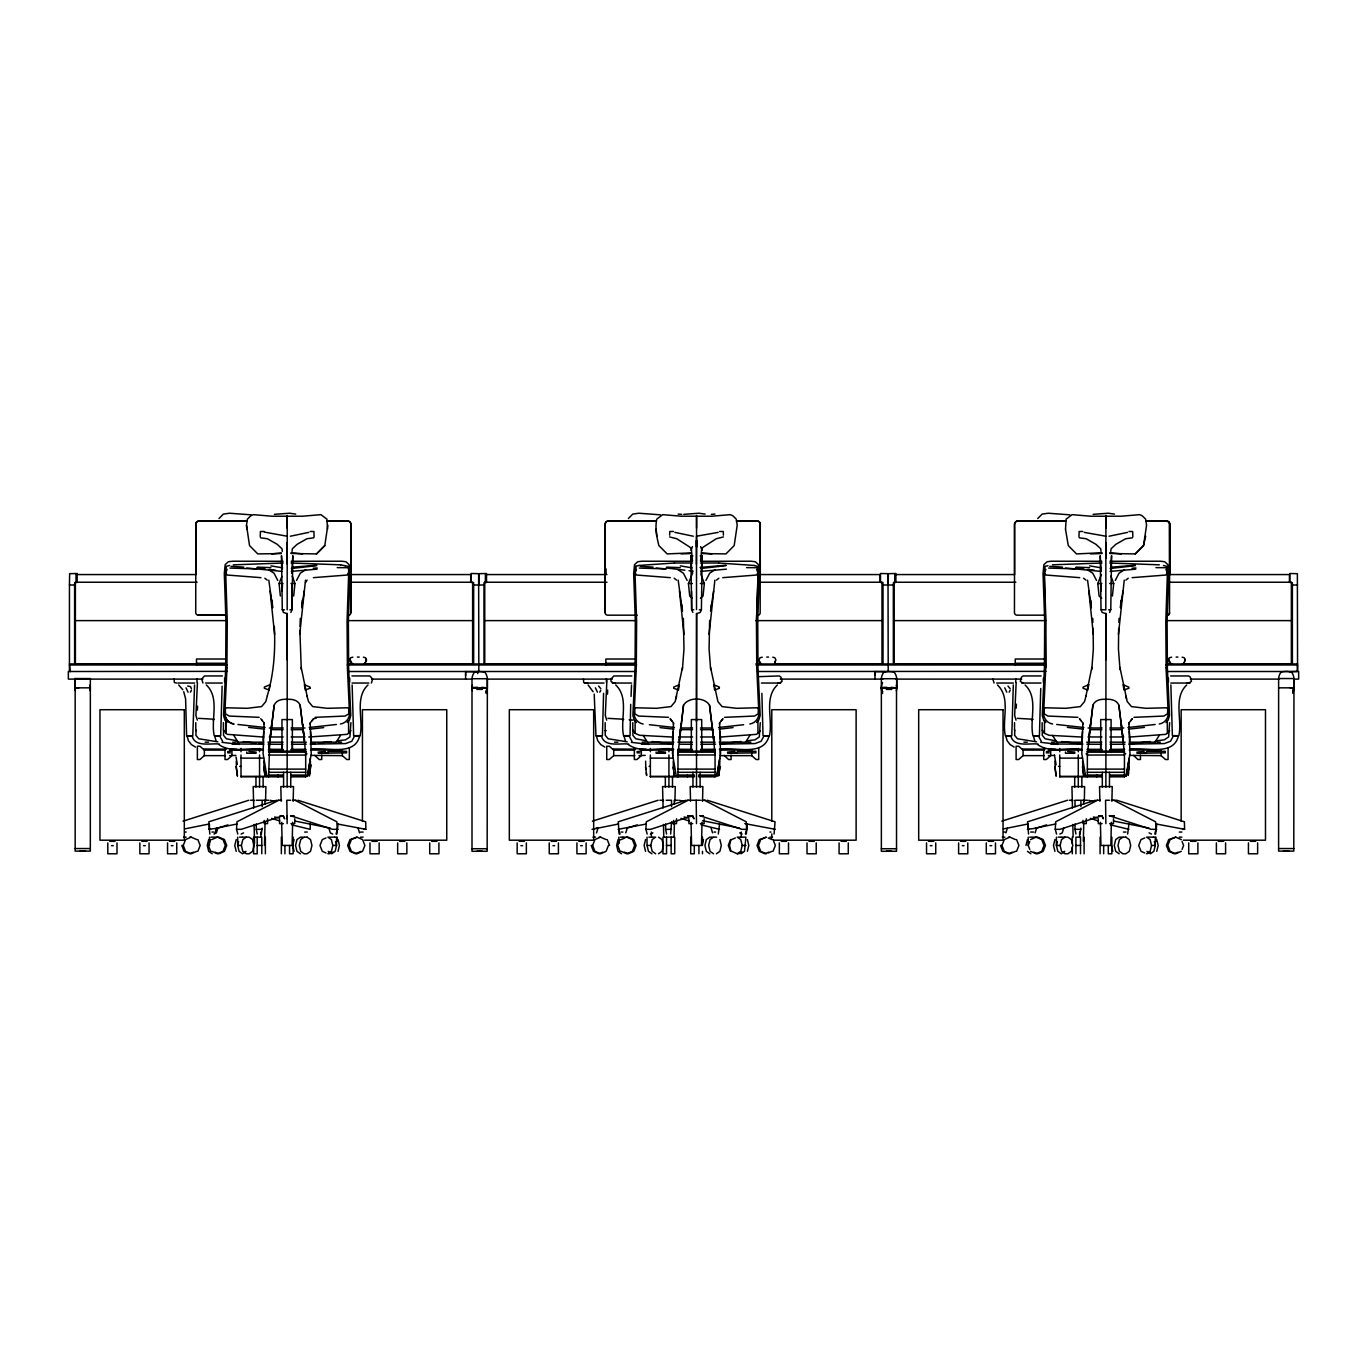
<?xml version="1.0" encoding="UTF-8"?>
<svg xmlns="http://www.w3.org/2000/svg" width="1367" height="1367" viewBox="0 0 1367 1367"><rect width="100%" height="100%" fill="white"/><g stroke="black" fill="none" stroke-linecap="round" stroke-linejoin="round"><path stroke-width="1.5" d="M75.356 690.625A17.207 17.207 0 0 1 74.98 687.823L74.98 678.545L90.342 678.545L90.325 851.111L75.168 851.111L75.168 687.84M209.441 829.325L209.441 824.062M287.087 659.817L287.104 613.493M287.173 609.836L287.207 542.511M287.19 516.213L287.275 564.281M318.272 751.987L318.272 753.268L327.567 753.251L327.567 751.987M465.617 675.418L465.617 673.435M471.991 678.733L487.353 678.733L487.165 851.282L472.008 851.282L471.991 678.733A17.207 13.807 0 0 1 474.434 672.256A17.207 13.807 0 0 1 484.892 672.256A17.207 13.807 0 0 1 487.353 678.733L487.353 687.994A17.207 17.207 0 0 1 486.156 693.513M619.183 834.058L618.209 821.806L685.961 800.259M696.521 609.597L696.504 540.221L696.418 564.281M696.555 528.14L696.555 516.213L696.572 547.21L696.487 536.223L718.188 532.378M727.637 751.987L727.637 753.268L736.933 753.251L736.933 751.987M734.66 751.884L734.66 753.166L755.951 752.841L755.9 751.286L737.838 751.423M874.983 675.418L874.983 673.435M891.626 687.994L896.513 688.011L896.53 851.282L881.373 851.282L881.356 678.733A17.207 13.807 0 0 1 883.8 672.256A17.207 13.807 0 0 1 894.257 672.256A17.207 13.807 0 0 1 896.718 678.733L896.718 687.994A17.207 17.207 0 0 1 896.342 690.796M1028.172 829.325L1028.172 824.062M1105.818 659.817L1105.835 613.493M1105.92 516.213L1105.8 609.853L1101.016 609.631L1100.23 555.685L1101.136 571.355M1137.002 751.987L1137.002 753.268L1146.298 753.251L1146.298 751.987M1278.606 848.548L1278.623 678.545A17.207 13.807 0 0 1 1281.067 672.086A17.207 13.807 0 0 1 1291.525 672.086A17.207 13.807 0 0 1 1293.968 678.545L1293.78 851.111L1278.623 851.111L1278.623 848.548L1293.797 848.548M348.192 615.406A2.614 2.614 0 0 0 350.823 612.809L350.926 524.005A2.751 2.751 0 0 0 348.175 521.254L327.089 521.203M350.823 612.809L350.96 523.937M637.261 615.167L607.683 615.184A2.614 2.597 0 0 1 605.085 612.57L605.222 524.62A3.896 3.896 0 0 1 607.837 520.947L656.365 520.964M605.12 612.501L605.256 524.535M1145.819 521.203L1166.94 521.169A2.751 2.751 0 0 1 1169.691 523.937L1169.52 612.894A2.614 2.614 0 0 1 1166.905 615.492M696.521 613.68L700.229 612.45L701.408 609.631L702.177 555.685L700.194 555.959M1109.594 612.45L1110.773 609.631L1111.559 555.685L1110.653 571.355M226.922 667.762L227.264 621.387L225.64 570.432L226.478 566.28L229.605 565.46M1052.59 724.014A10.799 10.799 84.9 0 1 1043.602 714.087L1045.738 667.762L1044.371 570.432L1045.225 566.28L1048.011 565.733M1045.738 667.762L1045.994 621.387L1044.285 575.063M1168.443 682.253L1168.443 678.203M1292.772 693.342A17.207 17.207 0 0 0 1293.968 687.823L1293.968 678.545L1278.623 678.545M281.91 750.039L281.978 743.819M691.275 750.039L691.343 743.819M1100.64 750.039L1100.708 743.819M69.444 585.008L69.632 573.679L77.15 573.508L77.15 582.462L74.707 582.598L74.604 585.008L74.621 663.952L69.444 663.952L69.444 585.008L74.604 585.008M473.665 585.008L478.809 585.008L478.997 573.679L486.515 573.508L486.515 582.462L484.072 582.615L483.969 585.008L483.986 663.952L473.648 663.952L473.648 585.008L473.563 582.615L471.119 582.462L471.119 573.508L478.638 573.679L478.809 663.952M883.031 585.008L888.191 585.008L888.362 573.679L895.881 573.508L895.881 582.462L893.437 582.598L893.334 585.008L893.352 663.952L883.014 663.952L883.014 585.008L882.928 582.598L880.485 582.462L880.485 573.508L888.003 573.679L888.191 663.952M220.685 735.668L222.12 686.166M630.7 704.347L630.05 735.668L623.574 735.668C620.003 719.538 629.401 697.871 615.714 684.987M1011.802 735.668L1013.306 684.987M1039.416 735.668L1040.748 688.524M310.326 766.374L310.446 761.129M719.691 766.374L719.811 761.129M1129.057 766.374L1129.176 761.129M1297.556 663.952L1292.379 663.952L1292.379 585.008L1292.293 582.615L1289.85 582.462L1289.85 573.508L1297.368 573.679L1297.556 663.952L1297.386 671.453L1289.833 671.675M264.497 845.455L265.061 822.336M265.557 801.301L265.916 786.589L253.203 786.589L253.544 801.301M292.658 822.336L292.111 845.455L282.217 845.455L281.67 822.336M293.17 801.301L293.512 786.589L280.816 786.589L281.158 801.301M674.068 837.048L674.427 822.336M674.922 801.301L675.281 786.589L662.568 786.589L662.91 801.301M702.023 822.336L701.476 845.455L691.582 845.455L691.036 822.336M702.535 801.301L702.877 786.589L690.181 786.589L690.523 801.301M1083.33 841.252L1083.792 822.336M1084.287 801.301L1084.646 786.589L1071.933 786.589L1072.292 801.301M1111.388 822.336L1110.841 845.455L1100.948 845.455L1100.401 822.336M1111.901 801.301L1112.242 786.589L1099.546 786.589L1099.888 801.301M260.243 536.941L260.396 531.524L264.053 531.455M669.659 535.146L669.762 531.524L673.418 531.455M1078.973 536.941L1079.127 531.524L1082.784 531.455M302.21 600.216L301.714 607.529M769.484 735.668C773.056 719.538 763.657 697.871 777.345 684.987M1120.94 600.216L1120.444 607.529M282.217 591.33L282.439 584.136M1100.948 591.33L1101.17 584.136M263.78 737.086L227.332 734.352L225.726 733.31L225.76 720.529M673.145 737.086L639.688 735.309L635.091 733.31L633.041 730.183L632.87 735.292L635.74 738.761L646.403 740.829M754.088 565.46L757.284 566.28L758.138 570.432L756.429 621.387L756.771 667.762L758.89 714.087A10.799 10.799 -84.9 0 1 749.834 724.014M756.515 621.387L758.138 575.063M1082.51 737.086L1049.053 735.309L1044.456 733.31L1042.406 730.183L1042.235 735.292L1045.106 738.761L1055.768 740.829M261.798 719.965L264.139 722.989L263.079 754.106M671.778 720.768L670.103 718.717L673.504 722.989L672.444 754.106M1081.143 720.768L1079.469 718.717L1082.869 722.989L1081.81 754.106M301.287 669.574L299.869 630.392M300.022 626.376L300.33 618.362M710.652 669.574L709.08 649.035L709.627 620.362M1120.017 669.574L1118.445 649.035L1118.667 628.376M1118.907 622.378L1119.06 618.362M194.575 684.987L192.764 736.095L186.596 735.668L185.604 698.845L183.725 691.719M603.565 693.342L602.437 735.668L596.234 736.095M631.041 696.435L631.537 684.987M197.429 682.714L195.925 715.454L197.309 720.119M197.378 710.122L197.549 706.158M227.007 667.762L224.803 714.087A10.799 10.799 84.9 0 0 233.774 724.014M606.88 680.629L605.291 715.454L606.675 720.119M607.478 694.18L607.666 690.113M1016.159 682.714L1014.656 715.454L1016.04 720.119M1016.194 708.14L1016.382 704.176M264.07 724.254L264.139 722.989M673.435 724.254L673.504 722.989M1082.801 724.254L1082.869 722.989M174.105 679.057L174.344 682.56L176.668 683.039M583.47 679.057L583.709 682.56L586.033 683.039M992.835 679.057L994.065 683.039M291.803 573.32L292.811 555.685L292.042 609.631L290.863 612.45M701.168 573.32L702.177 555.685M327.533 529.114L326.918 519.17L320.955 514.658L302.397 516.213L271.896 516.213L253.339 514.658L250.708 515.855L247.376 519.17L246.487 525.184L249.546 545.604L257.782 553.908L281.38 553.584M327.841 525.184L324.782 545.604L316.58 553.908L291.017 553.515M350.909 722.665L349.918 736.933L345.526 739.855L337.29 740.829M760.274 722.665L759.283 736.933L754.892 739.855L746.655 740.829M1169.639 722.665L1168.648 736.933L1164.257 739.855L1156.021 740.829M263.079 740.316L263.728 731.43M672.444 740.316L673.094 731.43M1081.81 740.316L1082.476 731.43M299.715 634.391L305.507 580.172M709.08 634.391L714.873 580.172M1118.445 634.391L1124.238 580.172M682.492 667.404L675.161 701.596L670.975 706.602L656.416 708.311L635.843 707.781L634.613 709.217L634.937 713.864L638.543 716.052L668.514 717.333M682.406 669.574L683.978 649.035L683.363 618.362M1091.857 667.404L1085.996 695.923M1091.772 669.574L1093.344 649.035L1093.104 628.376M678.049 753.781L683.517 705.235C688.353 696.914 704.706 696.914 709.524 705.235L713.83 740.453L709.524 705.235M225.76 732.609L223.675 730.183L223.505 735.292L226.375 738.761L237.038 740.829M1109.748 553.515L1135.311 553.908L1143.547 545.604L1146.571 525.184L1145.649 519.17L1142.316 515.855L1139.685 514.658L1121.128 516.213L1090.627 516.213L1072.07 514.658L1066.106 519.17L1065.525 529.114M700.57 560.948L701.715 548.765L703.099 547.21L716.257 538.752L723.451 536.941M293.683 596.012L294.982 583.487L292.196 576.071M700.861 574.225L704.347 583.487L703.048 596.012L700.434 598.268M1112.413 596.012L1113.712 583.487L1110.927 576.071M287.241 699.357C282.166 698.93 276.339 699.972 274.152 705.235L268.684 750.996L269.743 741.273L268.615 776.917M1105.971 699.357C1100.896 698.93 1095.07 699.972 1092.882 705.235L1087.414 753.781L1086.064 753.781M271.657 724.254L269.863 740.453L274.152 705.235M681.022 724.254L679.228 740.453L683.517 705.235M1090.388 724.254L1088.593 740.453L1092.882 705.235M292.025 551.482L292.35 548.765L297.1 544.322L306.892 538.752L313.709 537.829M1110.756 551.482L1111.081 548.765L1115.831 544.322L1125.622 538.752L1132.44 537.829M711.455 604.436L710.567 611.066M301.748 607.649L304.243 590.954M711.113 607.649L713.608 590.954M1120.479 607.649L1122.973 590.954M1128.834 769.45C1130.492 759.505 1126.921 782.949 1128.578 773.004M311.01 755.011L307.353 776.49L310.446 758.275M720.375 755.011L716.718 776.49L719.811 758.275M1129.74 755.011L1126.083 776.49L1129.176 758.275M261.302 834.058L262.156 828.129M670.667 834.058L671.522 821.943M1080.033 834.058L1080.887 828.129M186.015 687.84L188.065 692.163M595.38 687.84L597.43 692.163M1004.745 687.84L1006.796 692.163M638.97 565.46L635.775 566.28L634.92 570.432L636.629 621.387L636.287 667.762L634.168 714.087A10.799 10.799 84.9 0 0 643.139 724.014M635.843 566.28L635.006 575.063M1145.666 536.223L1143.513 545.604L1135.276 553.908M267.266 695.923C273.981 673.401 275.519 649.769 274.306 626.376M336.914 834.058L338.025 824.062M746.279 834.058L747.39 824.062M1155.645 834.058L1156.755 824.062M774.064 834.058L775.055 821.806L707.303 800.259M208.707 839.577L207.271 845.455L208.707 851.333L212.158 853.777M236.201 839.577L234.765 845.455L236.201 851.333M238.61 841.542L237.67 845.455L239.088 851.333L242.557 853.777L246.009 851.333M242.557 837.151L249.17 837.151L252.639 839.577L254.057 845.455L252.639 851.333L249.17 853.777L246.282 853.777L242.813 851.333L241.395 845.455L242.813 839.577L246.282 837.151M294.093 839.577L292.658 845.455L294.093 851.333M334.488 837.151L327.892 837.151L331.395 839.577L332.83 845.455L331.395 851.333L327.943 853.777L331.634 852.154M338.025 851.333L339.443 845.455L338.025 839.577M618.072 839.577L616.637 845.455L618.072 851.333L621.524 853.777M645.566 839.577L644.13 845.455L645.566 851.333M655.647 853.777L652.179 851.333L650.76 845.455L652.179 839.577L655.647 837.151L651.922 837.151M702.023 845.455L703.458 839.577M730.952 839.577L729.517 845.455L730.952 851.333M745.118 837.151L737.257 837.151L740.76 839.577L742.196 845.455L740.76 851.333L737.309 853.777L731.67 851.333M745.921 837.151L744.485 851.333L741.034 853.777M747.39 851.333L748.808 845.455L747.39 839.577M1026.002 845.455L1027.437 839.577M1054.931 839.577L1053.496 845.455L1054.931 851.333M1057.34 841.542L1056.401 845.455L1057.819 851.333L1061.288 853.777L1064.739 851.333M1061.288 837.151L1067.9 837.151L1071.369 839.577L1072.787 845.455L1071.369 851.333L1067.9 853.777L1065.013 853.777L1061.544 851.333L1060.126 845.455L1061.544 839.577L1065.013 837.151M1153.218 837.151L1146.64 837.151L1150.125 839.577L1151.561 845.455L1150.125 851.333L1146.674 853.777L1150.365 852.154M1156.755 851.333L1158.191 845.455L1156.755 839.577M365.843 661.184L366.339 659.321M1184.574 661.184L1185.069 659.321M336.06 834.058L337.273 829.325L336.863 821.806L294.999 800.259M745.425 834.058L746.638 829.325L746.228 821.806L704.364 800.259M1154.79 834.058L1156.004 829.325L1155.593 821.806L1113.729 800.259M718.29 834.058L719.572 824.062M1127.655 834.058L1128.937 824.062M267.334 695.923L265.796 701.596L261.61 706.602L247.051 708.311L226.478 707.781L225.247 709.217L225.572 713.864L229.178 716.052L259.149 717.333M675.811 698.93L676.631 695.923M1086.064 695.923L1084.527 701.596L1080.34 706.602L1065.782 708.311L1045.208 707.781L1043.978 709.217L1044.32 713.864L1047.908 716.052L1077.88 717.333M1063.68 828.129L1062.262 832.879L1059.835 834.058M596.559 832.879L597.994 828.129L596.183 828.129M1005.924 832.879L1007.359 828.129M486.122 692.027L487.335 688.011L471.991 687.994A17.207 17.207 0 0 1 472.367 685.192M1278.623 687.823L1293.883 687.857L1292.738 691.856L1293.78 687.84M214.995 832.879L216.447 828.129L237.055 823.993M248.777 800.259L183.024 821.174M276.595 800.259L208.843 821.806L209.817 834.058M1067.507 800.259L1001.755 821.174M1095.326 800.259L1027.574 821.806L1028.548 834.058M227.913 824.865L217.866 828.129L216.396 832.879L213.97 834.058M625.761 832.879L627.231 828.129L637.278 824.865M1035.127 832.879L1036.596 828.129L1046.644 824.865M485.934 691.924L487.148 688.011L482.261 687.994M191.431 690.267L190.44 692.163M600.797 690.267L599.805 692.163M1010.162 690.267L1009.171 692.163M227.11 569.304L225.811 572.824L227.093 575.029L260.96 577.66M636.475 569.304L635.177 572.824L636.458 575.029L670.326 577.66M1045.84 569.304L1044.542 572.824L1045.823 575.029L1079.691 577.66M774.73 662.414L775.209 661.184M691.001 550.303L692.437 546.612M196.745 851.333L191.158 853.777L185.57 851.333L183.246 845.455L185.57 839.577L191.158 837.151L196.745 839.577M197.856 851.333L200.18 845.455L197.856 839.577M210.689 839.577L208.382 845.455L210.689 851.333M608.435 845.455L606.111 851.333L600.523 853.777L594.935 851.333L592.612 845.455L594.935 839.577L600.523 837.151L606.111 839.577M620.054 839.577L617.747 845.455L620.054 851.333M730.559 839.577L728.252 845.455L730.559 851.333M773.038 851.333L775.362 845.455L773.038 839.577M1015.476 851.333L1009.888 853.777L1004.301 851.333L1001.977 845.455L1004.301 839.577L1009.888 837.151L1015.476 839.577M1016.587 851.333L1018.911 845.455L1016.587 839.577M1029.761 849.385L1028.223 845.455L1029.761 841.542M1182.079 849.385L1183.617 845.455L1182.079 841.542M280.355 596.012L279.056 583.487L281.927 576.344M692.334 598.268L689.72 596.012L688.421 583.487L692.727 572.773M1101.699 598.268L1099.085 596.012L1097.786 583.487L1101.375 574.55M296.554 580.428L300.296 573.217L305.661 569.766M705.919 580.428L709.661 573.217L715.026 569.766M1115.284 580.428L1119.026 573.217L1124.392 569.766M217.814 741.837L198.762 738.761L195.891 735.292L196.079 730.183M627.18 741.837L608.127 738.761L605.256 735.292L605.171 730.679L606.23 730.593M1036.545 741.837L1017.492 738.761L1014.622 735.292L1014.81 730.183M348.517 572.824L347.235 575.029L313.368 577.66M336.214 742.178L340.468 735.429M745.579 742.178L749.834 735.429M1154.944 742.178L1159.216 735.429M305.49 582.615L307.114 580.104M364.664 663.388L365.365 662.414M1183.395 663.388L1184.095 662.414M311.249 754.106L310.189 722.989L313.59 718.717L316.221 718.188M720.614 754.106L719.555 722.989L722.955 718.717L721.28 720.768M1129.979 754.106L1128.92 722.989L1132.32 718.717L1130.646 720.768M367.979 684.987C354.292 697.871 363.69 719.538 360.119 735.668L353.643 735.668L352.139 684.987M1186.71 684.987C1173.023 697.871 1182.421 719.538 1178.85 735.668L1172.373 735.668L1170.87 684.987M311.915 720.768L313.59 718.717M347.235 722.528L349.405 720.119L350.806 715.454L348.636 668.207L348.363 620.891L350.02 573.61L349.149 564.674L345.971 561.734L341.682 561.222L291.274 561.273M756.6 722.528L758.77 720.119L760.172 715.454L758.002 668.207L757.728 620.891L759.386 573.61L758.514 564.674L755.336 561.734L751.047 561.222L700.639 561.273M1165.966 722.528L1168.136 720.119L1169.537 715.454L1167.367 668.207L1167.093 620.891L1168.751 573.61L1167.879 564.674L1164.701 561.734L1160.412 561.222L1110.004 561.273M218.993 518.537L223.385 514.095L229.519 513.223L251.084 514.829M628.359 518.537L632.75 514.095L638.885 513.223L660.449 514.829M1037.724 518.537L1042.115 514.095L1048.25 513.223L1069.814 514.829M316.546 553.908L324.782 545.604M225.384 755.643L204.349 755.643L199.941 759.522L197.378 759.522L197.378 746.228L199.941 746.228L204.349 750.09L225.384 750.09M634.749 755.643L613.715 755.643L609.306 759.522L606.743 759.522L606.743 746.228L609.306 746.228L613.715 750.09L634.749 750.09M1044.115 755.643L1023.08 755.643L1018.671 759.522L1016.108 759.522L1016.108 746.228L1018.671 746.228L1023.08 750.09L1044.115 750.09M716.479 580.104L718.871 578.241M1125.844 580.104L1128.236 578.241M658.535 853.777L662.004 851.333L663.422 845.455L662.004 839.577L658.535 837.151M716.428 853.777L719.896 851.333L721.315 845.455L719.896 839.577M486.174 687.772L481.816 687.311L482.38 689.412L476.946 689.412L477.51 687.311L473.016 687.481M895.539 687.772L881.356 687.994A17.207 17.207 0 0 1 882.552 682.475M348.568 720.529L348.602 733.31L346.996 734.352L308.788 737.018M278.8 800.259L236.935 821.806L236.525 829.325L237.807 834.058M757.933 720.529L757.967 733.31L756.361 734.352L719.913 737.086M688.165 800.259L646.301 821.806L645.89 829.325L647.172 834.058M1167.298 720.529L1167.333 733.31L1165.726 734.352L1129.279 737.086M1097.53 800.259L1055.666 821.806L1055.256 829.325L1056.537 834.058M241.105 834.058L243.531 832.879M650.47 834.058L652.896 832.879M371.38 683.039L372.627 679.057L369.825 675.947L351.934 675.947M779.412 683.039L782.112 681.381L780.933 677.075L779.19 675.947L759.556 676.631M1188.777 683.039L1191.477 681.381L1190.298 677.075L1188.572 675.947L1170.596 675.981M211.8 839.577L217.404 837.151L222.992 839.577L225.299 845.455L222.992 851.333L217.404 853.777L211.8 851.333M193.465 852.154L189.74 853.777L184.152 851.333L181.828 845.455L183.246 845.455M326.03 837.954L322.304 839.577L319.998 845.455L322.304 851.333L326.03 852.957M356.975 837.151L351.387 839.577L349.081 845.455L351.387 851.333L356.975 853.777L362.58 851.333L364.886 845.455L362.58 839.577L356.975 837.151L349.969 839.577L347.645 845.455L349.969 851.333L355.557 853.777L361.144 851.333M329.327 853.777L333.052 852.154M621.165 839.577L624.89 837.954M602.83 852.154L599.105 853.777L593.517 851.333L591.193 845.455L592.612 845.455M731.67 839.577L735.395 837.954M737.257 853.777L740.999 852.154M738.693 853.777L742.418 852.154M768.647 852.154L764.922 853.777L759.334 851.333L757.01 845.455L759.334 839.577L766.34 837.151L760.753 839.577L758.446 845.455L760.753 851.333L766.34 853.777M768.22 852.957L771.945 851.333M1030.53 839.577L1036.135 837.151L1041.722 839.577L1044.029 845.455L1041.722 851.333L1036.135 853.777L1030.53 851.333M1012.195 852.154L1008.47 853.777L1002.882 851.333L1000.559 845.455L1001.977 845.455M1144.76 837.954L1141.035 839.577L1138.728 845.455L1141.035 851.333L1144.76 852.957M1181.31 839.577L1175.705 837.151L1170.118 839.577L1167.811 845.455L1170.118 851.333L1175.705 853.777L1181.31 851.333M1178.012 852.154L1174.287 853.777L1168.7 851.333L1166.376 845.455L1168.7 839.577L1175.705 837.151M283.14 815.757L279.979 815.74L283.14 815.74L284.661 818.799L283.14 815.757L241.275 829.325L236.525 829.325M692.505 815.757L687.755 815.74L692.505 815.74L694.026 818.799L692.505 815.757L650.641 829.325L645.89 829.325M1101.87 815.757L1098.709 815.74L1101.87 815.74L1103.391 818.799L1101.87 815.757L1060.006 829.325L1055.256 829.325M592.389 821.174L658.142 800.259M352.891 657.185L350.653 657.766L349.593 659.936L351.319 663.969L364.835 663.969L366.578 659.936L365.502 657.766L363.4 657.185M762.256 657.185L760.018 657.766L758.958 659.936L760.684 663.969L774.2 663.969L775.943 659.936L774.867 657.766L772.765 657.185M1171.622 657.185L1169.383 657.766L1168.324 659.936L1170.049 663.969L1183.566 663.969L1185.309 659.936L1184.232 657.766L1182.13 657.185M184.665 828.915L209.236 823.993M592.048 829.325L618.602 823.993M618.055 829.325L646.42 823.993M1003.395 828.915L1027.967 823.993M1035.178 828.129L1055.785 823.993M638.885 565.46L674.478 562.999M722.733 577.66L756.6 575.029L757.882 572.824L756.583 569.304M1132.098 577.66L1165.966 575.029L1167.247 572.824L1165.948 569.304M198.591 718.341L212.534 719.145M607.956 718.341L621.9 719.145M1017.321 718.341L1031.265 719.145M290.368 536.223L308.822 532.378M1109.098 536.223L1127.553 532.378M292.743 567.168L316.683 565.203M700.075 567.425L726.048 565.203M1111.474 567.168L1135.413 565.203M310.292 744.041L315.418 743.443M318.443 743.084L331.002 741.58M719.657 744.041L740.829 741.529M1129.022 744.041L1150.194 741.529M291.41 568.484L316.529 565.682M700.775 568.484L725.894 565.682M1110.141 568.484L1135.259 565.682M309.215 727.517L336.385 724.476M309.745 729.158L323.706 727.603M718.581 727.517L743.665 724.715M719.11 729.158L733.071 727.603M1127.946 727.517L1155.115 724.476M1128.476 729.158L1144.418 727.381M271.708 553.908L281.346 552.917M233.296 564.861L283.208 562.999M702.313 553.584L725.945 553.908L734.182 545.604L737.206 525.184L736.283 519.17L732.951 515.855L730.32 514.658L711.763 516.213L681.262 516.213L662.705 514.658L656.741 519.17C654.93 527.97 656.724 537.043 658.911 545.604L667.147 553.908L690.711 552.917M1065.491 529.114L1068.276 545.604L1076.513 553.908L1102.007 552.729M289.924 609.836L292.042 609.631L291.889 584.136M699.289 609.836L701.408 609.631M1108.654 609.836L1110.773 609.631M291.359 571.389L317.041 569.168M700.724 571.389L726.407 569.168M1110.089 571.389L1135.772 569.168M274.374 514.351L289.582 513.223L295.716 514.095M683.739 514.351L698.964 513.223L705.082 514.095M711.353 514.351L714.941 514.095M1093.104 514.351L1108.329 513.223L1114.447 514.095M313.316 568.228L317.212 567.954M1132.047 568.228L1135.943 567.954M325.397 751.56L319.417 751.935M734.763 751.56L728.782 751.935M1144.128 751.56L1138.147 751.935M1052.47 564.827L1101.939 562.999M681.108 553.908L690.745 553.584M1090.473 553.908L1102.041 553.515M325.295 753.166L346.586 752.841L346.535 751.286L328.473 751.423M1144.025 753.166L1165.316 752.841L1165.265 751.286L1147.203 751.423M287.087 699.357C292.162 698.93 297.989 699.972 300.159 705.235L304.465 740.453L300.159 705.235M1105.818 699.357C1110.893 698.93 1116.719 699.972 1118.889 705.235L1123.196 740.453L1118.889 705.235M230.596 751.235L227.742 751.577L227.742 752.841L230.476 752.875M639.961 751.235L637.107 751.577L637.107 752.841L639.841 752.875M1049.326 751.235L1046.473 751.577L1046.473 752.841L1049.207 752.875M311.334 749.031L315.487 748.996M291.308 749.355L305.815 749.253M312.018 749.219C326.286 746.775 354.583 756.703 359.641 736.095L354.583 736.027L351.746 741.29L345.68 743.563L310.463 744.161M700.673 749.355L715.18 749.253M719.315 749.236C734.079 746.348 763.521 757.369 769.006 736.095L763.948 736.027L761.111 741.29L755.045 743.563L719.828 744.161M1130.065 749.031L1134.217 748.996M1110.038 749.355L1124.545 749.253M1130.748 749.219C1145.016 746.775 1173.313 756.703 1178.371 736.095L1173.313 736.027L1170.477 741.29L1164.411 743.563L1129.193 744.161M291.393 744.28L306.225 744.195M700.775 744.28L715.59 744.195M1110.141 744.28L1124.956 744.195M74.98 678.545L75.065 687.857L90.342 687.823A17.207 17.207 0 0 0 89.966 685.021M476.912 687.994L472.008 688.011A17.207 17.207 0 0 0 472.367 690.796M886.277 687.994L881.373 688.011A17.207 17.207 0 0 0 882.552 693.513M198.505 521.169L247.034 521.152M327.123 520.912L348.243 520.947A3.896 3.896 0 0 1 350.823 524.535L350.943 574.875M656.399 521.152L607.871 521.169A2.751 2.751 0 0 0 605.154 524.005L605.239 574.789M736.488 520.912L757.608 520.947A3.896 3.896 0 0 1 760.223 524.62L760.308 574.875M1017.236 521.169L1065.73 521.066L1017.27 521.254A2.751 2.751 0 0 0 1014.519 524.005L1014.604 574.789M1166.94 520.861L1145.854 520.912L1166.974 520.947A3.896 3.896 0 0 1 1169.588 524.62L1169.674 574.875L1169.554 524.535M287.121 536.223L264.327 532.088M1105.852 536.223L1084.236 532.378M283.054 561.273L232.646 561.222L228.357 561.734L225.162 564.674L224.308 573.61L225.948 620.891L225.692 668.207L223.522 715.454L224.923 720.119L227.093 722.528M692.42 561.273L642.012 561.222L637.723 561.734L634.527 564.674L633.673 573.61L635.313 620.891L635.057 668.207L632.887 715.454L634.288 720.119L636.458 722.528M1101.785 561.273L1051.377 561.222L1047.088 561.734L1043.892 564.674L1043.038 573.61L1044.678 620.891L1044.422 668.207L1042.252 715.454L1043.653 720.119L1045.823 722.528M291.103 562.999L340.588 564.827M674.392 562.999L692.573 562.999M700.468 562.999L718.666 562.999M1109.833 562.999L1159.319 564.827M195.481 574.567L76.022 574.567L76.022 582.239M351.234 574.567L470.709 574.567L470.709 582.239M606.982 574.567L485.388 574.567L485.388 582.239M758.463 574.567L880.075 574.567L880.075 582.239M1014.211 574.567L894.753 574.567L894.753 582.239M1169.964 574.567L1289.44 574.567L1289.44 582.239M197.121 582.239L75.39 582.239L75.39 663.747L197.121 663.747M350.892 582.239L472.623 582.239L472.623 663.747L363.707 663.747M606.982 582.239L484.755 582.239L484.755 663.747L606.487 663.747M758.463 582.239L881.988 582.239L881.988 663.747L775.209 663.747M1015.852 582.239L894.121 582.239L894.121 663.747L1015.852 663.747M1169.622 582.239L1291.354 582.239L1291.354 663.747L1182.438 663.747M279.056 583.487L283.037 583.487M291 583.487L294.982 583.487M688.421 583.487L692.403 583.487M700.365 583.487L704.347 583.487M1097.786 583.487L1101.768 583.487M1109.731 583.487L1113.712 583.487M1292.396 585.008L1297.556 585.008M75.39 620.618L227.025 620.618M348.756 620.618L472.623 620.618M484.755 620.618L636.39 620.618M755.985 620.618L881.988 620.618M894.121 620.618L1045.755 620.618M1167.486 620.618L1291.354 620.618M357.385 657.066L359.196 657.066M766.75 657.066L768.562 657.066M1176.116 657.066L1177.927 657.066M226.204 659.014L196.506 659.014L196.506 664.977M635.57 659.014L605.871 659.014L605.871 664.977M1044.935 659.014L1015.237 659.014L1015.237 664.977M196.506 663.268L226.307 663.268M605.871 663.268L635.672 663.268M1015.237 663.268L1045.037 663.268M348.756 663.747L353.028 663.747M755.985 663.747L760.257 663.747M1167.486 663.747L1171.758 663.747M196.506 664.379L226.204 664.379M605.871 664.379L635.57 664.379M1015.237 664.379L1044.935 664.379M227.23 664.977L69.444 664.977L69.444 671.368M347.269 664.977L636.595 664.977M755.985 664.977L1045.96 664.977M1166 664.977L1297.556 664.977L1297.556 671.368M227.23 671.368L68.35 671.505L68.35 679.109L202.897 679.109M348.141 671.505L635.758 671.505M757.506 671.505L1045.96 671.368M1166.871 671.505L1298.65 671.505L1298.65 679.109L1294.378 679.109M465.31 671.658L478.074 671.675M874.675 671.658L885.696 671.675M222.394 675.947L204.486 675.947L201.701 679.057L202.948 683.039M631.827 675.981L613.851 675.947L611.066 679.057L610.946 681.381L613.646 683.039M1041.124 675.947L1023.217 675.947L1021.491 677.075L1020.312 681.381L1023.012 683.039M881.356 678.733L896.718 678.733L896.632 688.028L889.028 687.994M371.636 679.109L471.376 679.109M488.395 679.109L612.279 679.109M780.352 679.109L882.877 679.109M895.624 679.109L1021.645 679.109M1190.367 679.109L1279.427 679.109M584.7 683.039L587.673 683.039M612.313 683.039L615.27 683.039M777.789 683.039L780.745 683.039M1187.154 683.039L1190.11 683.039M177.932 683.039L194.661 683.039M205.546 683.039L222.257 683.039M352.054 683.039L368.782 683.039M587.297 683.039L604.026 683.039M614.911 683.039L631.622 683.039M761.419 683.039L778.148 683.039M996.663 683.039L1013.391 683.039M1021.679 683.039L1041.005 683.039M1170.784 683.039L1187.513 683.039M187.638 686.046L190.526 686.61L191.431 688.695M75.356 685.021A17.207 17.207 0 0 0 74.98 687.823L78.825 687.823M1290.123 687.823L1293.968 687.823M269.299 727.996L283.277 727.996M291.051 727.996L305.029 727.996M680.646 727.996L692.642 727.996M700.417 727.996L712.412 727.996M1088.029 727.996L1102.007 727.996M1109.782 727.996L1123.759 727.996M270.956 729.653L283.106 729.653M291.222 729.653L303.371 729.653M680.322 729.653L692.471 729.653M700.587 729.653L712.737 729.653M1089.687 729.653L1101.836 729.653M1109.953 729.653L1122.102 729.653M220.377 736.095L214.209 735.668C210.638 719.538 220.036 697.871 206.349 684.987M769.228 736.095L763.008 735.668L761.88 693.342M1011.495 736.095L1005.326 735.668C1001.755 719.538 1011.153 697.871 997.466 684.987M1039.108 736.095L1032.939 735.668C1029.368 719.538 1038.766 697.871 1025.079 684.987M269.265 736.967L283.191 736.967M291.137 736.967L305.046 736.967M678.63 736.967L692.556 736.967M700.502 736.967L714.411 736.967M1087.995 736.967L1101.922 736.967M1109.867 736.967L1123.777 736.967M205.17 742.178L208.536 742.178M232.766 742.178L236.149 742.178M237.602 742.178L263.711 742.178M267.966 742.178L283.037 742.178M291.291 742.178L306.362 742.178M310.617 742.178L336.726 742.178M338.179 742.178L341.562 742.178M614.535 742.178L617.901 742.178M642.131 742.178L645.514 742.178M646.967 742.178L673.811 742.178M677.947 742.178L692.403 742.178M700.656 742.178L715.112 742.178M719.247 742.178L746.092 742.178M747.544 742.178L750.927 742.178M1023.9 742.178L1027.266 742.178M1051.496 742.178L1054.88 742.178M1056.332 742.178L1082.442 742.178M1086.697 742.178L1101.768 742.178M1110.021 742.178L1125.092 742.178M1129.347 742.178L1155.457 742.178M1156.909 742.178L1160.293 742.178M283.054 749.765L268.65 749.765L268.65 751.577L305.678 751.577M291.274 749.765L305.678 749.765M692.42 749.765L678.015 749.765L678.015 751.577L715.044 751.577M700.639 749.765L715.044 749.765L715.078 776.917M1087.38 749.765L1101.785 749.765M1110.004 749.765L1124.409 749.765M229.588 750.09L263.489 750.09M268.65 750.039L283.054 750.039M291.274 750.039L305.678 750.039M310.548 750.09L342.365 750.09L342.365 755.643L346.774 759.522L349.337 759.522L349.337 747.698M641.055 750.09L672.854 750.09L672.854 755.643M678.015 750.039L692.42 750.039M700.639 750.039L715.044 750.039M1048.318 750.09L1082.22 750.09M1087.38 750.039L1101.785 750.039M1110.004 750.039L1124.409 750.039M1129.279 750.09L1161.096 750.09L1161.096 755.643L1165.504 759.522L1168.067 759.522L1168.067 747.698M268.65 751.32L305.678 751.32L305.712 776.917M678.015 751.32L715.044 751.32M1087.38 751.32L1124.409 751.32M1087.38 751.577L1124.409 751.577M268.615 751.782L305.712 751.782M715.078 751.782L677.981 751.782L677.981 776.917M306.994 753.781L305.712 753.781L302.671 724.254M1125.724 753.781L1124.443 753.781L1121.401 724.254M268.615 755.062L305.712 755.062M677.981 754.96L715.078 754.96M1087.346 755.062L1124.443 754.96M229.588 755.643L235.893 755.387M342.365 755.643L310.822 755.387M638.953 755.643L645.258 755.387M751.73 755.643L720.187 755.643L720.187 750.09L751.73 750.09L751.73 755.643L756.139 759.522L758.702 759.522L758.702 747.698M1048.318 755.643L1054.623 755.387M1161.096 755.643L1129.552 755.387M241.002 758.121L263.677 758.121M650.367 758.121L673.042 758.121M1059.733 758.121L1082.408 758.121M239.721 766.374L241.002 766.374M649.086 766.374L650.367 766.374M1058.451 766.374L1059.733 766.374M268.615 769.108L305.712 769.108M677.981 769.108L715.078 769.108M1087.346 769.108L1124.443 769.108M268.615 772.304L305.712 772.304M677.981 772.304L715.078 772.304M1087.346 772.304L1124.443 772.304M268.615 775.038L283.037 775.038M291.291 775.038L305.712 775.038M677.981 775.038L694.47 775.038M698.588 775.038L715.078 775.038M1087.346 775.038L1101.768 775.038M1110.021 775.038L1124.443 775.038M241.002 776.405L283.037 776.405M291.291 776.405L305.712 776.405M650.367 776.405L694.47 776.405M698.588 776.405L715.078 776.405M1059.733 776.405L1101.768 776.405M1110.021 776.405L1124.443 776.405M241.002 776.678L283.037 776.678M291.291 776.678L305.712 776.678M650.367 776.678L694.47 776.678M698.588 776.678L715.078 776.678M1059.733 776.678L1101.768 776.678M1110.021 776.678L1124.443 776.678M250.537 800.259L254.142 800.259M256.278 800.259L268.786 800.259M270.29 800.259L274.118 801.523M277.928 800.259L281.619 800.259M290.658 800.259L286.831 800.259L287.138 823.617M292.589 800.259L296.195 800.259M297.938 800.259L365.69 821.806L365.843 829.325L364.032 829.325M659.902 800.259L663.508 800.259M666.156 800.259L671.522 800.259M674.461 800.259L678.152 800.259M687.293 800.259L691.001 800.259M692.095 800.259L700.434 800.259M701.955 800.259L705.56 800.259M1069.267 800.259L1072.873 800.259M1075.009 800.259L1087.517 800.259M1088.85 800.259L1092.848 801.523M1096.659 800.259L1100.367 800.259M1109.389 800.259L1105.561 800.259L1105.869 823.617M1111.32 800.259L1116.839 800.259L1184.42 821.806L1184.574 829.325L1182.763 829.325M290.658 815.74L293.82 815.74L290.658 815.74L332.523 829.325L338.025 829.325M700.024 815.74L703.185 815.74L700.024 815.74L741.888 829.325L747.39 829.325M1109.389 815.74L1114.139 815.74L1109.389 815.74L1151.253 829.325L1156.755 829.325M266.001 823.617L267.556 823.617L267.556 818.799M283.362 823.617L279.551 823.617L279.551 818.799M290.966 823.617L294.759 823.617L294.759 818.799M672.735 823.617L676.528 823.617L676.528 818.799M692.727 823.617L688.917 823.617L688.917 818.799M700.331 823.617L704.125 823.617L704.125 818.799M1084.732 823.617L1086.287 823.617L1086.287 818.799M1102.092 823.617L1098.282 823.617L1098.282 818.799M1109.696 823.617L1113.49 823.617L1113.49 818.799M217.866 828.129L208.69 829.325L210.501 829.325M337.495 823.993L365.843 829.325M701.1 824.865L719.572 829.325M1036.596 828.129L1027.42 829.325L1029.231 829.325M256.278 823.993L256.278 829.325L262.156 829.325M665.644 823.993L665.644 829.325L671.522 829.325M1075.009 823.993L1075.009 829.325L1080.887 829.325M185.177 832.059L186.151 832.059M211.953 832.059L213.542 832.059M304.687 832.059L307.25 832.059M360.563 832.059L363.126 832.059M621.319 832.059L622.908 832.059M714.052 832.059L715.642 832.059M769.929 832.059L770.903 832.059M1003.908 832.059L1004.899 832.059M1030.684 832.059L1033.537 832.059M1123.418 832.059L1125.981 832.059M1179.294 832.059L1181.857 832.059M183.588 837.151L186.151 837.151M189.74 837.151L191.158 837.151M210.979 837.151L218.823 837.151L224.41 839.577L226.734 845.455L224.41 851.333L218.823 853.777L215.097 852.154M239.464 837.151L242.027 837.151M304.687 837.151L307.25 837.151M334.761 837.151L335.752 837.151M360.563 837.151L363.126 837.151M592.953 837.151L595.534 837.151M599.105 837.151L600.523 837.151M620.345 837.151L622.908 837.151M623.198 837.151L628.188 837.151L633.775 839.577L636.099 845.455L633.775 851.333L628.188 853.777L624.463 852.154M648.829 837.151L651.393 837.151L651.393 832.059M714.052 837.151L716.616 837.151M769.929 837.151L772.492 837.151M1002.319 837.151L1004.899 837.151M1008.47 837.151L1009.888 837.151M1029.71 837.151L1037.553 837.151L1043.141 839.577L1045.465 845.455L1043.141 851.333L1037.553 853.777L1033.828 852.154M1058.195 837.151L1060.758 837.151M1123.418 837.151L1125.981 837.151M1153.492 837.151L1154.483 837.151M1179.294 837.151L1181.857 837.151M364.528 840.192L446.753 840.192L446.753 709.712L362.426 709.712L362.426 821.259M773.893 840.192L856.118 840.192L856.118 709.712L771.791 709.712L771.791 821.259M1183.258 840.192L1265.483 840.192L1265.483 709.712L1181.156 709.712L1181.156 821.259M109.719 841.32L115.067 841.32M141.775 841.32L147.123 841.32M169.457 841.32L174.822 841.32M371.892 841.32L377.258 841.32M399.591 841.32L404.94 841.32M431.647 841.32L437.013 841.32M519.084 841.32L524.432 841.32M551.14 841.32L556.489 841.32M578.822 841.32L584.187 841.32M781.258 841.32L786.623 841.32M808.956 841.32L814.305 841.32M841.013 841.32L846.378 841.32M928.449 841.32L933.798 841.32M960.505 841.32L965.854 841.32M988.204 841.32L993.553 841.32M1190.623 841.32L1195.988 841.32M1218.322 841.32L1223.67 841.32M1250.378 841.32L1255.743 841.32M241.395 845.455L237.67 845.455L237.67 837.151M257.081 845.455L262.037 845.455M332.83 845.455L336.555 845.455L336.555 837.151M647.035 837.151L647.035 845.455L650.76 845.455M666.447 845.455L671.402 845.455M742.196 845.455L745.921 845.455M1060.126 845.455L1056.401 845.455L1056.401 837.151M1075.812 845.455L1080.767 845.455M1151.561 845.455L1155.286 845.455L1155.286 837.151M111.513 845.677L113.239 845.677M143.586 845.677L145.295 845.677M171.268 845.677L172.994 845.677M520.878 845.677L522.604 845.677M552.952 845.677L554.66 845.677M580.633 845.677L582.359 845.677M930.243 845.677L931.969 845.677M962.317 845.677L964.025 845.677M989.998 845.677L991.724 845.677M75.151 848.548L90.342 848.548M471.991 848.736L487.182 848.736M881.356 848.736L896.547 848.736M1065.73 520.964L1017.202 520.947A3.896 3.896 0 0 0 1014.587 524.62L1014.451 612.57A2.614 2.597 0 0 0 1017.048 615.184L1044.525 615.167M736.454 521.203L757.574 521.169A2.751 2.751 0 0 1 760.291 524.005L760.155 612.894A2.614 2.614 0 0 1 757.557 615.406M247 520.964L198.471 520.947A3.896 3.896 0 0 0 195.857 524.62L195.72 612.57A2.614 2.597 0 0 0 198.318 615.184L225.76 615.253L198.352 615.116M888.191 585.008L893.334 585.008M478.809 585.008L483.969 585.008M479.663 687.994L487.267 688.028M74.98 687.823L76.603 687.823M1155.952 567.63L1166.051 567.698M746.587 567.63L756.686 567.698M337.222 567.63L347.321 567.698M1050.83 743.973L1082.596 744.161M1086.833 744.195L1101.648 744.28M1038.049 744.058C1029.829 742.93 1013.716 747.629 1010.862 736.027L1005.804 736.095L1007.154 740.726L1010.093 744.571L1014.211 747.083M641.465 743.973L673.23 744.161M679.587 744.195L692.283 744.28M628.683 744.058C620.464 742.93 604.351 747.629 601.497 736.027L596.439 736.095L597.789 740.726L600.728 744.571L604.846 747.083M1081.041 749.219C1066.943 747.014 1050.215 753.559 1037.69 744.571M1087.243 749.253L1101.751 749.355M219.318 744.058C211.099 742.93 194.985 747.629 192.132 736.027L187.074 736.095L188.424 740.726L191.363 744.571L195.481 747.083M232.1 743.973L263.865 744.161M268.103 744.195L282.918 744.28M1022.362 748.996L1045.14 749.15M1049.292 749.184L1055.495 749.236M673.743 749.236C659.014 746.792 641.482 753.866 628.324 744.571M677.878 749.253L692.385 749.355M612.997 748.996L635.775 749.15M639.927 749.184L646.13 749.236M262.31 749.219C248.213 747.014 231.484 753.559 218.959 744.571M268.513 749.253L283.02 749.355M203.632 748.996L226.409 749.15M230.562 749.184L236.764 749.236M1133.909 717.333L1163.881 716.052L1167.469 713.864L1167.811 709.217L1166.581 707.781L1146.007 708.311L1131.449 706.602L1127.262 701.596L1125.707 695.923M724.544 717.333L754.516 716.052L758.104 713.864L758.446 709.217L757.215 707.781L736.642 708.311L722.084 706.602L717.897 701.596L710.567 667.404M315.179 717.333L345.15 716.052L348.739 713.864L349.081 709.217L347.85 707.781L327.277 708.311L312.718 706.602L308.532 701.596L306.977 695.923M1129.005 531.455L1132.662 531.524L1132.816 536.941M719.64 531.455L723.297 531.524L723.399 535.146M310.275 531.455L313.932 531.524L314.085 536.941M1048.677 568.074L1075.573 568.911L1100.725 571.389M639.312 568.074L666.207 568.911L656.143 568.057M229.946 568.074L256.842 568.911L281.995 571.389M1076.034 567.134L1089.636 567.63M666.669 567.134L680.27 567.63M257.304 567.134L270.905 567.63M674.871 532.378L693.325 536.223M718.581 562.999L754.157 565.46M1073.642 751.935L1067.661 751.56M664.259 751.935L658.296 751.56M254.894 751.935L248.931 751.56M1049.702 566.348L1062.432 567.117M640.337 566.348L653.067 567.117M230.972 566.348L243.702 567.117M678.117 514.095L681.706 514.351M1065.508 568.057L1075.573 568.911M246.778 568.057L256.842 568.911M1033.093 719.315L1031.812 719.965M623.728 719.315L622.446 719.965M629.179 719.794L632.972 720.119M214.363 719.315L213.081 719.965M693.77 609.836L691.651 609.631L690.865 555.685L692.864 555.959M282.303 569.39L281.499 555.685L282.285 609.631L284.404 609.836M1109.782 552.729L1121.35 553.908M702.348 552.917L711.985 553.908M291.051 552.729L302.62 553.908M340.52 564.827L345.116 565.733M1056.674 724.476L1083.843 727.517M1067.371 727.381L1083.313 729.158M649.393 724.715L674.478 727.517M659.988 727.603L673.948 729.158M237.943 724.476L265.113 727.517M248.64 727.381L264.583 729.158M1061.578 741.529L1082.767 744.041M1040.731 742.332L1058.092 744.4M652.213 741.529L673.401 744.041M631.366 742.332L648.727 744.4M243.326 741.58L255.885 743.084M258.91 743.443L262.327 743.853M222.001 742.332L239.362 744.4M1075.504 567.937L1083.826 568.945M1087.995 569.441L1094.232 570.193M666.139 567.937L684.867 570.193M689.036 570.705L693.189 571.201M256.774 567.937L265.095 568.945M269.265 569.441L275.502 570.193M1089.704 565.87L1101.426 567.869M680.339 565.87L692.061 567.869M270.974 565.87L282.696 567.869M345.048 565.733L347.919 566.28L348.773 570.432L347.064 621.387L347.406 667.762L349.525 714.087A10.799 10.799 -84.9 0 1 340.468 724.014M1184.574 829.325L1156.226 823.993M1093.378 816.988L1097.496 817.808M1113.985 821.106L1148.998 828.129M775.209 829.325L744.793 823.583M684.013 816.988L688.131 817.808M702.553 820.696L739.632 828.129M274.647 816.988L278.765 817.808M295.255 821.106L330.267 828.129M1079.349 537.829L1086.167 538.752L1095.958 544.322L1100.708 548.765L1101.033 551.482M260.619 537.829L267.436 538.752L277.228 544.322L281.978 548.765L282.303 551.482M1007.992 686.046L1010.162 688.695M598.626 686.046L600.797 688.695M679.484 800.259L683.483 801.523M1128.937 829.325L1110.465 824.865M1090.353 818.355L1098.402 820.952M680.988 818.355L689.036 820.952M271.623 818.355L279.671 820.952M291.735 824.865L310.206 829.325L310.206 824.062M1105.903 613.68L1102.195 612.45L1101.016 609.631M287.173 613.68L283.465 612.45L282.285 609.631M70.195 671.675L69.444 663.952M768.22 837.954L771.945 839.577M626.769 837.151L632.357 839.577L634.664 845.455L632.357 851.333L626.769 853.777L621.165 851.333M1149.066 832.879L1151.475 834.058M739.701 832.879L742.11 834.058M332.745 834.058L330.336 832.879L328.849 828.129M1087.397 569.766L1092.763 573.217L1096.505 580.428M678.032 569.766L683.397 573.217L687.14 580.428M268.667 569.766L274.032 573.217L277.774 580.428M1171.092 663.969L1168.563 659.321M352.361 663.969L349.832 659.321M1146.947 851.333L1150.399 853.777L1153.851 851.333L1155.286 845.455L1154.329 841.542M1125.793 837.151L1129.262 839.577L1130.68 845.455L1129.262 851.333L1125.793 853.777L1122.905 853.777L1119.436 851.333L1118.018 845.455L1119.436 839.577L1122.905 837.151L1119.18 837.151L1115.711 839.577L1114.293 845.455L1115.711 851.333L1119.18 853.777M1027.437 851.333L1030.889 853.777M713.54 853.777L710.071 851.333L708.653 845.455L710.071 839.577L713.54 837.151L709.815 837.151L706.346 839.577L704.928 845.455L706.346 851.333L709.815 853.777M651.922 853.777L648.454 851.333L647.035 845.455M328.217 851.333L331.668 853.777L335.12 851.333L336.555 845.455L335.599 841.542M307.062 837.151L310.514 839.577L311.949 845.455L310.514 851.333L307.062 853.777L304.175 853.777L300.706 851.333L299.288 845.455L300.706 839.577L304.175 837.151L300.45 837.151L296.981 839.577L295.562 845.455L296.981 851.333L300.45 853.777M1083.553 578.241L1085.945 580.104M674.187 578.241L676.58 580.104M264.822 578.241L267.214 580.104M1163.454 565.46L1166.649 566.28L1167.503 570.432L1165.795 621.387L1166.136 667.762M182.802 689.754L178.735 684.987M1041.295 741.29L1038.476 736.027L1033.418 736.095L1034.751 740.726M631.93 741.29L629.11 736.027L624.053 736.095L625.385 740.726M222.565 741.29L219.745 736.027L214.687 736.095L216.02 740.726M260.738 718.717L262.413 720.768M588.1 684.987L593.09 691.719M760.155 662.414L760.872 663.388M882.381 687.481L886.875 687.311L886.329 689.412L891.745 689.412L891.181 687.311L896.718 687.994A17.207 17.207 0 0 0 896.342 685.192M1052.573 735.429L1056.845 742.178M643.208 735.429L647.48 742.178M233.842 735.429L238.114 742.178M1169.639 730.679L1167.333 733.31M760.274 730.679L757.967 733.31M350.909 730.679L348.602 733.31M669.608 536.941L676.802 538.752L689.942 547.21L691.343 548.765L692.488 560.948M692.83 612.45L691.651 609.631L691.582 591.33M607.221 839.577L609.545 845.455M700.622 546.612L702.057 550.303M882.586 691.924L881.373 688.011L882.586 692.027M358.086 828.129L359.521 832.879M711.148 828.129L712.549 832.879M1126.613 698.93L1119.932 667.404M619.217 830.897L620.037 834.058M1111.388 845.455L1112.823 851.333M307.062 695.923L301.201 667.404M1075.009 829.325L1075.949 834.058M665.644 829.325L666.583 834.058M256.278 829.325L257.218 834.058M1082.049 755.011L1085.706 776.49M1054.453 755.011L1056.11 764.768M672.684 755.011L676.34 776.49M263.318 755.011L266.975 776.49M236.047 756.959L237.294 764.358M594.201 694.094L595.961 735.668M673.589 769.45C671.932 759.505 675.503 782.949 673.846 773.004M645.993 769.45C644.455 759.813 647.855 782.966 646.232 773.004M1088.816 590.954L1093.344 634.391M679.45 590.954L683.978 634.391M270.085 590.954L274.613 634.391M682.492 611.066L681.603 604.436M1087.551 580.172L1091.31 607.649M678.186 580.172L681.945 607.649M268.821 580.172L272.58 607.649M1091.344 607.529L1090.849 600.216M272.614 607.529L272.118 600.216M712.036 724.254L715.009 753.781M286.831 815.74L287.138 818.799M656.16 529.114L656.758 536.223M1129.313 731.43L1129.979 740.316M719.948 731.43L720.614 740.316M310.582 731.43L311.249 740.316M246.521 525.184L246.795 529.114M690.865 555.685L691.89 573.32M1166.051 667.762L1168.255 714.087A10.799 10.799 -84.9 0 1 1159.284 724.014M1128.92 722.989L1128.988 724.254M719.555 722.989L719.623 724.254M310.189 722.989L310.258 724.254M1092.729 618.362L1092.882 622.378M1072.839 824.438L1073.129 837.048M663.473 824.438L663.764 837.048M254.108 824.438L254.552 843.354M1082.613 761.129L1082.732 766.374M1054.999 761.129L1055.119 766.374M673.247 761.129L673.35 766.374M645.634 761.129L645.754 766.374M263.882 761.129L263.985 766.374M236.269 761.129L236.388 766.374M1106.006 558.283L1105.852 542.511M1111.081 743.819L1111.149 750.039M701.715 743.819L701.784 750.039M292.35 743.819L292.418 750.039M1043.346 682.253L1043.346 678.203M1015.749 682.253L1015.749 678.698M606.384 682.253L606.384 678.698M224.615 682.253L224.615 678.203M197.002 682.253L197.002 679.006M1105.869 516.213L1105.869 528.14M1105.954 613.493L1105.886 787.102M287.121 516.213L287.138 528.14M287.224 613.493L287.155 787.102M195.874 574.789L195.754 523.937A2.751 2.751 0 0 1 198.54 521.254M1257.64 842.892L1257.64 853.777L1248.447 853.777L1248.447 842.892M1225.584 842.892L1225.584 853.777L1216.391 853.777L1216.391 842.892M1197.885 842.892L1197.885 853.777L1188.709 853.777L1188.709 842.892M1155.969 837.151L1155.969 841.303M1140.454 755.097L1140.454 759.522L1137.908 759.522L1133.499 755.387M1124.443 776.917L1124.443 751.782L1087.346 751.782L1087.346 776.917M1111.849 837.151L1111.849 853.777L1108.278 853.777L1108.278 845.455M1111.081 751.577L1111.081 719.572L1100.708 719.572L1100.708 751.577M1109.474 772.304L1109.474 787.102M1105.886 515.462L1105.886 516.589M1103.665 845.455L1103.665 853.777M1102.315 772.304L1102.315 787.102M1100.093 837.151L1100.093 853.777M1096.83 775.038L1096.83 776.917M1084.099 837.151L1084.099 853.777M1083.655 800.259L1083.655 804.121M1082.954 820.405L1082.954 823.617M1081.861 776.541L1081.861 787.102M1080.887 800.772L1080.887 806.65M1080.511 853.777L1080.511 837.151L1075.914 837.151L1075.914 853.777M1079.64 832.059L1079.64 837.151M1078.29 748.484L1078.29 751.765M1078.29 754.977L1078.29 787.102M1075.009 800.772L1075.009 806.65M1074.787 751.987L1074.787 753.268L1065.491 753.251L1065.491 751.987M1074.701 776.541L1074.701 787.102M1072.377 800.259L1072.377 808M1072.326 837.151L1072.326 843.507M1072.326 847.42L1072.326 853.777M1059.733 748.484L1059.733 751.765M1059.733 754.977L1059.733 776.917M1050.693 750.09L1050.693 755.643L1046.285 759.522L1043.722 759.522L1043.722 747.698M1044.491 720.529L1044.456 733.31M1042.15 722.665L1042.15 730.679M1028.223 837.151L1028.223 845.455M1023.08 750.09L1023.08 755.643M1014.536 722.665L1014.536 730.679M995.484 842.892L995.484 853.777L986.291 853.777L986.291 842.892M967.785 842.892L967.785 853.777L958.609 853.777L958.609 842.892M935.729 842.892L935.729 853.777L926.536 853.777L926.536 842.892M888.191 664.977L888.191 671.368M874.983 671.505L874.983 679.109M848.275 842.892L848.275 853.777L839.082 853.777L839.082 842.892M816.219 842.892L816.219 853.777L807.026 853.777L807.026 842.892M788.52 842.892L788.52 853.777L779.344 853.777L779.344 842.892M771.791 833.887L771.791 838.091M741.273 832.059L741.273 837.151M731.089 755.097L731.089 759.522L728.543 759.522L724.134 755.387M702.484 837.151L702.484 845.455M702.484 851.333L702.484 853.777M701.715 751.577L701.715 719.572L691.343 719.572L691.343 751.577M700.109 772.304L700.109 787.102M698.913 845.455L698.913 853.777M696.521 515.462L696.521 516.589M696.521 787.102L696.589 613.493L696.452 721.622M696.504 823.617L696.196 800.259M694.299 845.455L694.299 853.777L690.728 853.777L690.728 837.151M692.949 772.304L692.949 787.102M687.464 775.038L687.464 776.917M674.29 800.259L674.29 804.121M673.589 820.405L673.589 823.617M672.496 776.541L672.496 787.102M671.522 800.772L671.522 806.65M671.146 837.151L671.146 853.777L674.734 853.777L674.734 837.151L662.961 837.151L662.961 853.777L666.549 853.777L666.549 837.151M668.924 748.484L668.924 751.765M668.924 754.977L668.924 787.102M665.421 751.987L665.421 753.268L656.109 753.251L656.109 751.987M665.336 776.541L665.336 787.102M663.012 800.259L663.012 808M658.398 751.884L658.398 753.166M650.367 748.484L650.367 751.765M650.367 754.977L650.367 776.917M641.328 750.09L641.328 755.643L636.919 759.522L634.356 759.522L634.356 747.698M635.125 720.529L635.091 733.31M632.784 722.665L632.784 730.679M618.858 837.151L618.858 843.388M613.715 750.09L613.715 755.643M606.059 568.894L606.059 573.61M605.171 722.665L605.171 730.679M586.118 842.892L586.118 853.777L576.925 853.777L576.925 842.892M558.419 842.892L558.419 853.777L549.244 853.777L549.244 842.892M526.363 842.892L526.363 853.777L517.17 853.777L517.17 842.892M478.809 664.977L478.809 671.368M477.715 671.505L477.715 673.606M465.617 671.505L465.617 679.109M438.91 842.892L438.91 853.777L429.716 853.777L429.716 842.892M406.853 842.892L406.853 853.777L397.66 853.777L397.66 842.892M379.155 842.892L379.155 853.777L369.979 853.777L369.979 842.892M349.713 678.203L349.713 681.928M348.688 570.432L348.688 575.063M337.239 837.151L337.239 841.303M321.723 755.097L321.723 759.522L319.177 759.522L314.769 755.387M293.119 837.151L293.119 853.777L289.548 853.777L289.548 845.455M292.35 751.577L292.35 719.572L281.978 719.572L281.978 751.577M290.744 772.304L290.744 787.102M287.155 515.462L287.155 516.589M284.934 845.455L284.934 853.777M283.584 772.304L283.584 787.102M281.346 837.151L281.346 853.777M278.099 775.038L278.099 776.917M265.369 837.151L265.369 853.777M264.925 800.259L264.925 804.121M264.224 820.405L264.224 823.617M263.13 776.541L263.13 787.102M262.156 800.772L262.156 806.65M261.78 853.777L261.78 837.151L253.596 837.151L253.596 853.777L257.184 853.777L257.184 837.151M260.909 832.059L260.909 837.151M259.559 748.484L259.559 751.765M259.559 754.977L259.559 787.102M256.056 751.987L256.056 753.268L246.744 753.251L246.744 751.987M255.971 776.541L255.971 787.102M253.647 800.259L253.647 808M241.002 748.484L241.002 751.765M241.002 754.977L241.002 776.917M231.963 750.09L231.963 755.643L227.554 759.522L224.991 759.522L224.991 747.698M225.726 721.383L225.726 733.31M223.419 722.665L223.419 730.679M209.493 837.151L209.493 845.455M204.349 750.09L204.349 755.643M195.806 722.665L195.806 730.679M176.753 842.892L176.753 853.777L167.56 853.777L167.56 842.892M149.054 842.892L149.054 853.777L139.861 853.777L139.861 842.892M116.998 842.892L116.998 853.777L107.805 853.777L107.805 842.892M233.86 724.014A10.799 10.799 84.9 0 1 224.871 714.087M1169.554 612.809A2.614 2.614 0 0 1 1166.94 615.406M1166.905 521.254A2.751 2.751 0 0 1 1169.656 524.005M90.342 687.823A17.207 17.207 0 0 1 89.966 690.625M80.055 851.111A12.747 3.298 0 0 1 85.438 851.111M476.895 851.282A12.747 3.298 0 0 1 482.278 851.282M1283.51 851.111A12.747 3.298 0 0 1 1288.893 851.111M886.26 851.282A12.747 3.298 0 0 1 891.643 851.282M309.591 773.312C308.156 786.23 313.043 748.586 309.591 773.312M718.957 773.312L718.683 775.943L719.999 766.528L718.957 773.312M269.983 684.713L269.06 690.027L264.361 688.25L264.361 687.088L269.983 684.713M679.348 684.713L678.425 690.027L673.726 688.25L673.726 687.088L679.348 684.713M1088.713 684.713L1087.79 690.027L1083.091 688.25L1083.091 687.088L1088.713 684.713M309.967 688.25L305.268 690.027L304.345 684.713L309.967 687.088L309.967 688.25M719.332 688.25L714.633 690.027L713.711 684.713L719.332 687.088L719.332 688.25M1128.698 688.25L1123.999 690.027L1123.076 684.713L1128.698 687.088L1128.698 688.25M184.306 709.712L99.962 709.712L99.962 840.192L184.306 840.192L184.306 709.712M593.671 709.712L509.327 709.712L509.327 840.192L593.671 840.192L593.671 709.712M1003.036 709.712L918.692 709.712L918.692 840.192L1003.036 840.192L1003.036 709.712M1082.527 766.648L1083.741 775.943L1082.527 766.648M1054.931 766.648L1056.127 775.943L1054.931 766.648M263.797 766.648L265.01 775.943L263.797 766.648M236.201 766.648L237.397 775.943L236.201 766.648"/></g></svg>
